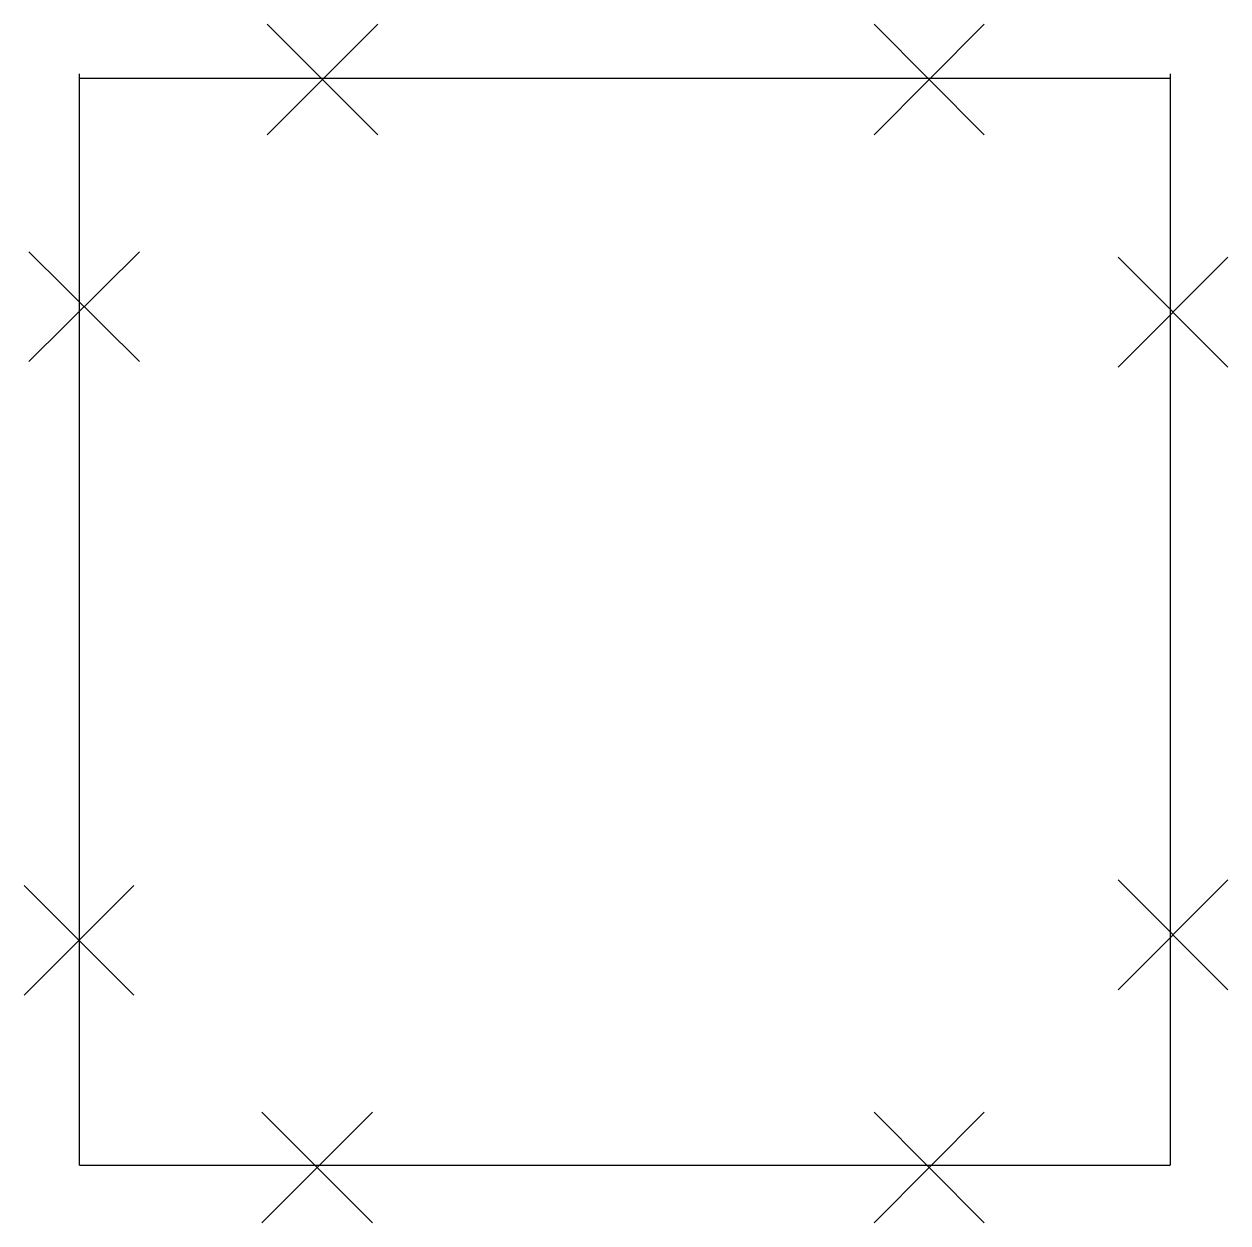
# Model space of a CAD drawing. Header units: metres. Extents: x 13294.8 to 13310.3, y 18578.1 to 18593.4.
import ezdxf

# ---------------------------------------------------------------- set-up
doc = ezdxf.new("R2010")
doc.units = ezdxf.units.M
doc.layers.add('PUB_DIM', color=90, linetype='Continuous')

msp = doc.modelspace()

# ---------------------------------------------------------------- linework, layer by layer
at = {"layer": 'PUB_DIM'}
for p, q in [((13297.95, 18593.44), (13299.37, 18592.02)), ((13297.95, 18592.02), (13299.37, 18593.44)), ((13305.74, 18593.44), (13307.15, 18592.02)), ((13305.74, 18592.02), (13307.15, 18593.44)), ((13295.54, 18578.8), (13295.54, 18592.8)), ((13309.54, 18592.74), (13295.54, 18592.74)), ((13309.54, 18592.8), (13309.54, 18578.8)), ((13294.89, 18590.52), (13296.31, 18589.11)), ((13294.89, 18589.11), (13296.31, 18590.52)), ((13308.87, 18590.45), (13310.28, 18589.04)), ((13308.87, 18589.04), (13310.28, 18590.45)), ((13294.83, 18582.39), (13296.24, 18580.98)), ((13294.83, 18580.98), (13296.24, 18582.39)), ((13308.87, 18582.46), (13310.28, 18581.05)), ((13308.87, 18581.05), (13310.28, 18582.46)), ((13297.88, 18579.48), (13299.3, 18578.06)), ((13297.88, 18578.06), (13299.3, 18579.48)), ((13305.74, 18579.48), (13307.15, 18578.06)), ((13305.74, 18578.06), (13307.15, 18579.48)), ((13295.54, 18578.8), (13309.54, 18578.8))]:
    msp.add_line(p, q, dxfattribs=at)

doc.saveas('drawing.dxf')
